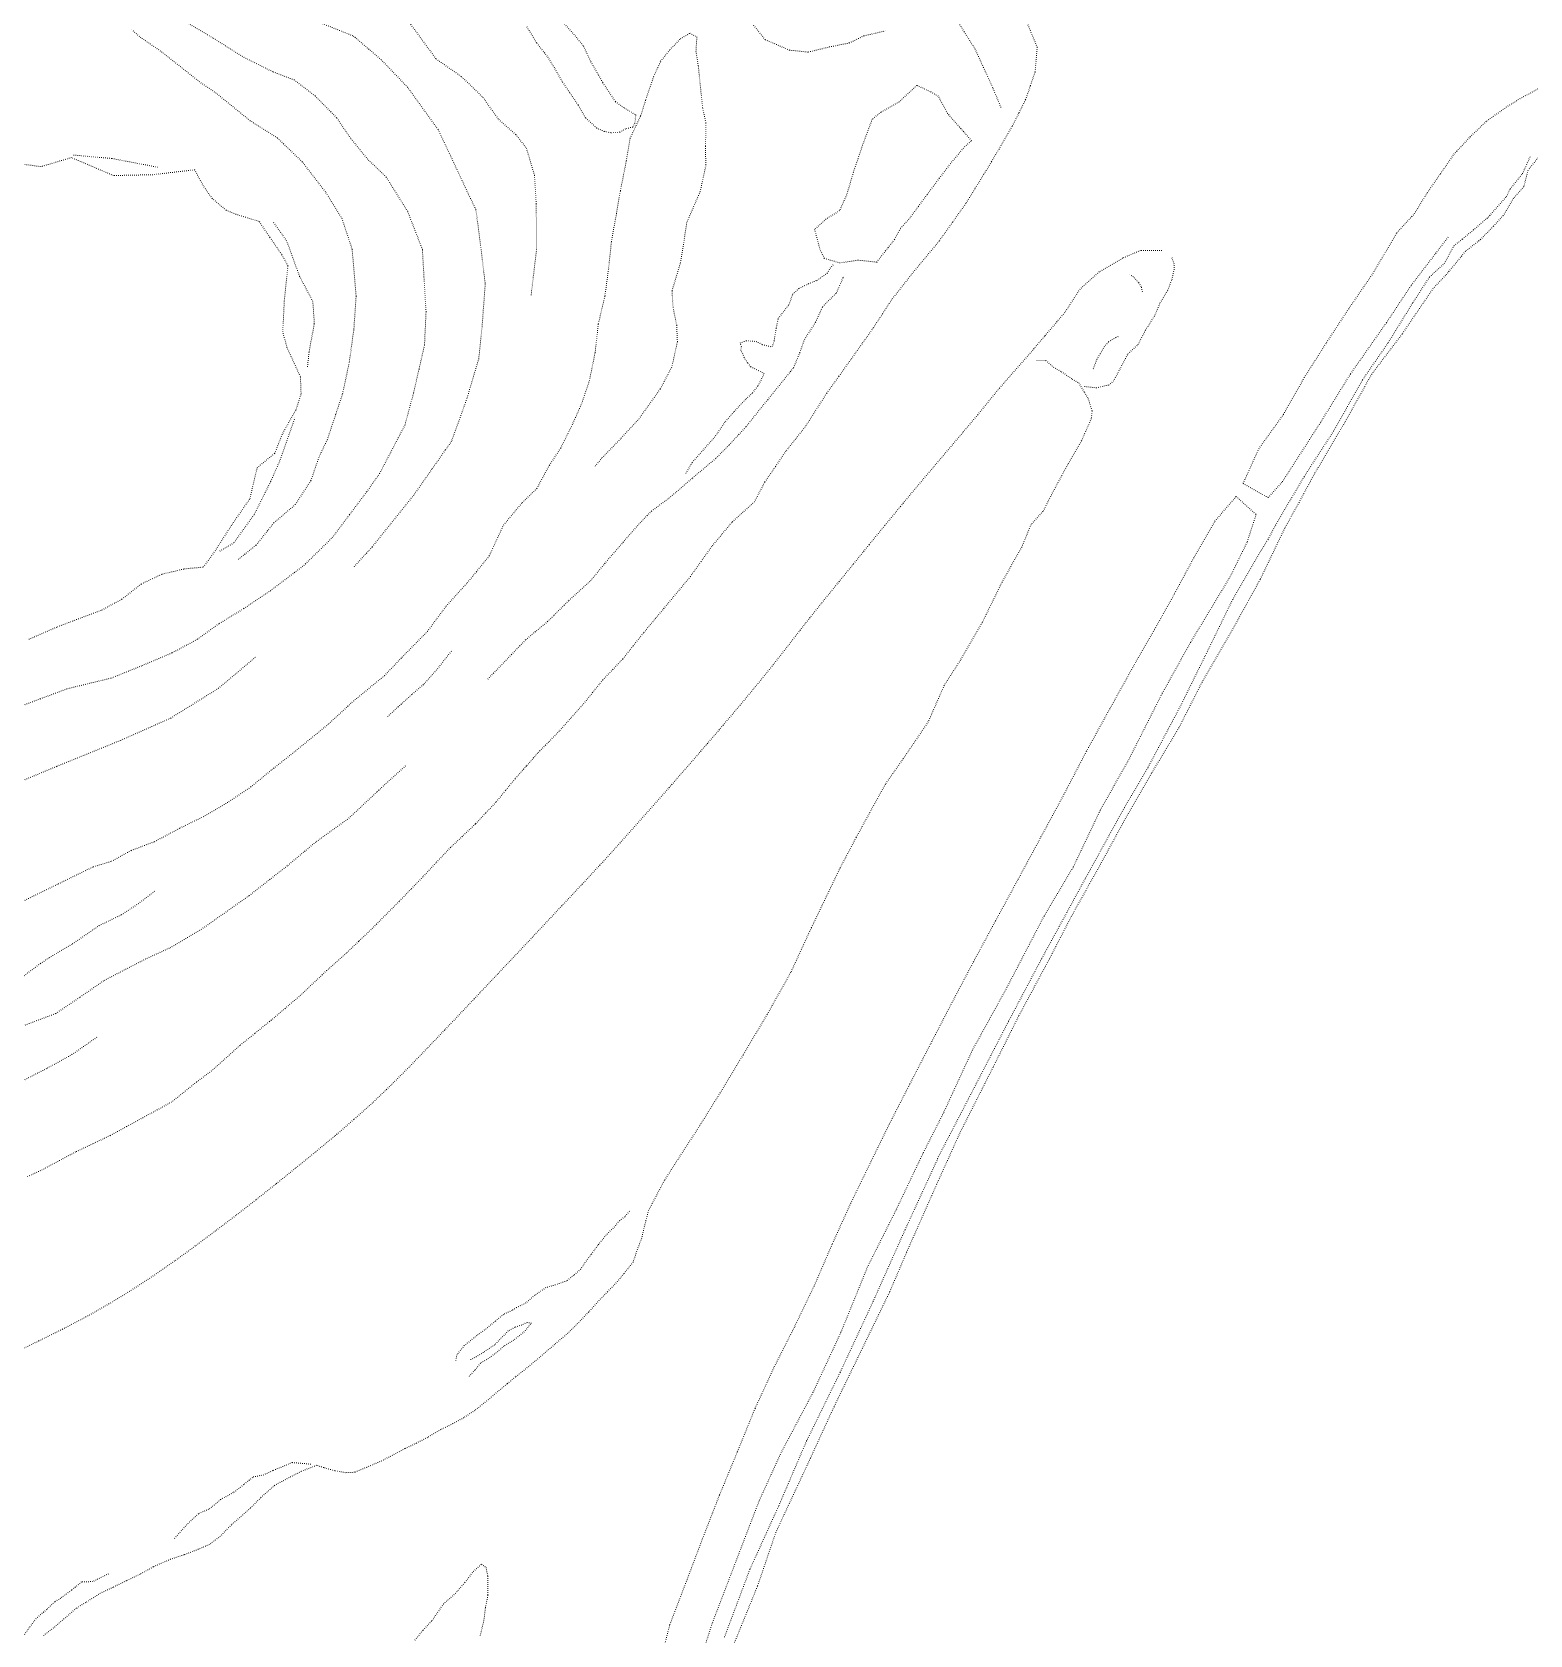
# Model space of a CAD drawing. Extents: x 682410 to 689460, y 7661803 to 7669124.
# Drawn here: x 686323.7 to 686586.2, y 7665543 to 7665823.9 of the extents above; entities that cross this region are included whole.
import ezdxf

# ---------------------------------------------------------------- set-up
doc = ezdxf.new("R2010")
doc.units = 0
doc.header["$MEASUREMENT"] = 0
doc.linetypes.add('DOT', pattern=[0.25, 0, -0.25])
doc.layers.add('02 TOE_Line', color=1, linetype='DOT', lineweight=20)

msp = doc.modelspace()

# ---------------------------------------------------------------- linework, layer by layer
at = {"layer": '02 TOE_Line'}
for points in [[(686330.04, 7665866.16, 4009.74), (686338.44, 7665863.63, 4009.71), (686345.29, 7665861.57, 4009.61), (686350.83, 7665859.28, 4009.83), (686356.28, 7665854.57, 4009.89), (686360.05, 7665850.7, 4009.71), (686364.41, 7665847.67, 4009.62), (686368.92, 7665844.63, 4009.73), (686374.21, 7665840.27, 4009.85), (686378.73, 7665836.62, 4010.1), (686383.86, 7665832.97, 4010.33), (686385.62, 7665830, 4010.5), (686390.07, 7665825.27, 4010.81), (686394.49, 7665819.23, 4011.18), (686398.96, 7665816.12, 4011.02), (686402.7, 7665812.51, 4010.86), (686405.47, 7665808.59, 4010.81), (686408.45, 7665806, 4010.77), (686410.33, 7665803.6, 4010.75), (686411.75, 7665798.81, 4010.71), (686412.05, 7665793.84, 4010.68), (686412.12, 7665785.91, 4010.62), (686411.15, 7665777.77, 4010.87)], [(686369.66, 7665827.45, 4001.62), (686371.36, 7665826.71, 4001.59), (686380.01, 7665823.24, 4001.43), (686384.86, 7665819.11, 4001.27), (686389.48, 7665814.3, 4001.09), (686394.87, 7665806.83, 4001.18), (686397.1, 7665802.1, 4000.97), (686400.21, 7665795.45, 4000.86), (686401.49, 7665792.79, 4001.15), (686402.42, 7665785.59, 4000.96), (686403.11, 7665779.79, 4000.8), (686402.56, 7665772.29, 4000.71), (686401.98, 7665766.69, 4000.65), (686399.91, 7665759.73, 4000.59), (686397.23, 7665752.25, 4000.52), (686396.1, 7665750.65, 4000.55)], [(686493.5, 7665810.72, 4036.97), (686492.07, 7665814.19, 4036.78), (686490.45, 7665817.7, 4036.75), (686488.98, 7665820.95, 4036.5), (686487.06, 7665823.97, 4036.52), (686485.42, 7665826.6, 4036.47)], [(686318.47, 7665704.57, 3990.01), (686325.12, 7665707.06, 3990.07), (686329.93, 7665708.86, 3990.11), (686337.61, 7665710.72, 3990.37), (686342.96, 7665712.89, 3990.58), (686348.24, 7665715.13, 3990.41), (686352.66, 7665717.5, 3990.54), (686356.51, 7665720.28, 3990.52), (686360.78, 7665722.88, 3990.62), (686365.46, 7665726.02, 3990.62), (686371.33, 7665730.45, 3990.5), (686376.31, 7665735.33, 3990.56), (686379.33, 7665739.35, 3990.56), (686382.34, 7665743.36, 3990.56), (686384.6, 7665746.55, 3990.49), (686387.86, 7665752.8, 3990.76), (686389.04, 7665755.06, 3990.8), (686390.55, 7665760.68, 3990.74), (686391.51, 7665764.88, 3990.66), (686392.47, 7665769.08, 3990.58), (686392.74, 7665774.89, 3990.67), (686392.37, 7665781.1, 3990.64), (686392.1, 7665785.83, 3990.64), (686389.52, 7665792.49, 3990.7), (686385.76, 7665798.52, 3990.67), (686382.51, 7665801.65, 3989.87), (686379.53, 7665805.3, 3989.85), (686377.07, 7665808.93, 3989.98), (686373.3, 7665812.74, 3990.08), (686369.64, 7665815.54, 3990.05), (686365.89, 7665816.97, 3990.15), (686360.59, 7665819.63, 3990.28), (686355.4, 7665822.9, 3990.4), (686350.31, 7665825.87, 3990.37)], [(686498.23, 7665825.21, 4034.67), (686499.85, 7665821.29, 4034.88), (686499.49, 7665816.92, 4035.03), (686498.65, 7665814.5, 4035.28), (686497.81, 7665812.08, 4035.53), (686496.65, 7665809.75, 4035.61), (686495.48, 7665807.42, 4035.69), (686493.16, 7665803.42, 4036.1), (686491.84, 7665801.22, 4036.38), (686490.52, 7665799.02, 4036.67), (686488.94, 7665796.46, 4036.8), (686487.35, 7665793.9, 4036.93), (686485.02, 7665790.6, 4037.08), (686482.68, 7665787.31, 4037.23), (686480.43, 7665784.61, 4037.47), (686478.19, 7665781.91, 4037.7), (686476.25, 7665779.45, 4037.83), (686474.32, 7665776.99, 4037.96), (686472.73, 7665774.54, 4038.18), (686471.13, 7665772.09, 4038.4), (686469.16, 7665769.31, 4038.64), (686467.19, 7665766.52, 4038.89), (686465.07, 7665763.57, 4039.16), (686462.96, 7665760.62, 4039.43), (686461.07, 7665757.67, 4039.63), (686459.18, 7665754.72, 4039.82), (686457.49, 7665752.6, 4040.01), (686455.81, 7665750.48, 4040.2), (686453.97, 7665747.77, 4040.44), (686452.12, 7665745.06, 4040.68), (686450.3, 7665741.63, 4041.35), (686448.29, 7665739.79, 4041.62), (686446.29, 7665737.95, 4041.88), (686444.55, 7665735.86, 4042.11), (686442.81, 7665733.77, 4042.33), (686440.94, 7665731.14, 4042.41), (686439.07, 7665728.51, 4042.48), (686437.09, 7665726.13, 4042.71), (686435.12, 7665723.75, 4042.95), (686432.98, 7665721.18, 4043.24), (686430.84, 7665718.62, 4043.54), (686429.03, 7665716.34, 4043.83), (686427.22, 7665714.05, 4044.12), (686425.47, 7665712.22, 4044.33), (686423.72, 7665710.39, 4044.54), (686421.94, 7665708.19, 4044.74), (686420.17, 7665705.99, 4044.95), (686418.13, 7665703.7, 4045.29), (686416.1, 7665701.41, 4045.64), (686414.2, 7665699.48, 4045.97), (686412.3, 7665697.56, 4046.3), (686410.32, 7665695.3, 4046.58), (686408.34, 7665693.05, 4046.86), (686406.66, 7665691, 4047.12), (686404.98, 7665688.95, 4047.39), (686403.18, 7665687.04, 4047.68), (686401.39, 7665685.14, 4047.97), (686399.1, 7665682.97, 4048.32), (686396.81, 7665680.8, 4048.68), (686394.49, 7665678.33, 4048.98), (686392.18, 7665675.87, 4049.29), (686390.11, 7665673.72, 4049.63), (686388.03, 7665671.57, 4049.98), (686385.57, 7665669.1, 4050.29), (686383.11, 7665666.63, 4050.6), (686380.94, 7665664.57, 4050.73), (686378.77, 7665662.51, 4050.86), (686375.33, 7665659.45, 4051.53), (686373.04, 7665657.29, 4051.84), (686370.76, 7665655.14, 4052.15), (686368.04, 7665652.82, 4052.4), (686365.31, 7665650.51, 4052.64), (686362.71, 7665648.41, 4053), (686360.11, 7665646.31, 4053.36), (686357.76, 7665644.19, 4053.69), (686355.41, 7665642.08, 4054.01), (686352.51, 7665639.9, 4054.57), (686350.32, 7665638.15, 4054.85), (686348.14, 7665636.4, 4055.13), (686345.63, 7665635.03, 4055.42), (686343.12, 7665633.66, 4055.72), (686340.25, 7665632.1, 4055.98), (686337.39, 7665630.54, 4056.24), (686334.36, 7665629.1, 4056.57), (686331.33, 7665627.66, 4056.9), (686328.26, 7665626.03, 4057.28), (686325.19, 7665624.39, 4057.65), (686322.79, 7665623.3, 4057.96)], [(686359.85, 7665731.52, 3980.25), (686362.96, 7665734.01, 3980.25), (686366.06, 7665737.9, 3980.24), (686369.82, 7665741.11, 3980.24), (686372.55, 7665745.32, 3980.23), (686374.04, 7665749.58, 3980.23), (686375.42, 7665752.47, 3980.23), (686376.93, 7665756.98, 3980.23), (686378.11, 7665760.52, 3980.23), (686379.29, 7665766.08, 3980.07), (686380.09, 7665771.88, 3980.14), (686380.49, 7665777.66, 3980.02), (686380.07, 7665782.58, 3980.04), (686379.78, 7665785.89, 3980.25), (686378.02, 7665791.22, 3980.3), (686375.1, 7665795.93, 3980.14), (686371.07, 7665801.16, 3980.18), (686366.68, 7665805.38, 3979.97), (686361.92, 7665808.39, 3979.81), (686355.95, 7665813.23, 3979.66), (686353.05, 7665815.21, 3979.66), (686349.74, 7665817.83, 3979.65), (686346.21, 7665820.61, 3979.64), (686342.78, 7665822.95, 3979.64), (686341.19, 7665824.34, 3980.28)], [(686401.56, 7665729.35, 4021.2), (686403.81, 7665732.11, 4021.15), (686406.31, 7665737.52, 4021.06), (686409.59, 7665741.45, 4021.13), (686412.15, 7665743.93, 4021.18), (686414.36, 7665748.02, 4021.24), (686416.34, 7665751.03, 4021.26), (686418.49, 7665755.36, 4021.27), (686420.03, 7665758.87, 4021.28), (686421.36, 7665762.79, 4021.29), (686422.38, 7665767.77, 4021.3), (686422.93, 7665772.78, 4021.32), (686424.1, 7665777.74, 4021.34), (686424.74, 7665782.53, 4022.11), (686425.23, 7665787.21, 4022.5), (686426.12, 7665792.17, 4022.91), (686426.8, 7665796.1, 4023.28), (686427.84, 7665801.36, 4024.01), (686428.5, 7665805.31, 4024.27), (686430.35, 7665809.23, 4024.95), (686431.24, 7665812.05, 4025.33), (686432.62, 7665816.1, 4025.95), (686433.85, 7665818.82, 4026.74), (686435.47, 7665820.84, 4028.47), (686437.32, 7665822.74, 4030.42), (686438.97, 7665823.72, 4031.99), (686440.2, 7665823.08, 4032.91), (686440.05, 7665820.54, 4032.25), (686440.46, 7665818.02, 4032.22), (686440.77, 7665814.92, 4031.95), (686441.23, 7665810.55, 4031.86), (686441.8, 7665807.99, 4031.75), (686441.72, 7665803.92, 4031.9), (686441.77, 7665800.51, 4031.73), (686440.79, 7665795.98, 4031.34), (686438.43, 7665790.54, 4031.07), (686437.76, 7665786.03, 4030.95), (686437.29, 7665783.36, 4031.05), (686435.85, 7665778.59, 4030.92), (686436.03, 7665775.74, 4030.94), (686436.67, 7665772.54, 4030.94), (686436.79, 7665769.62, 4031.11), (686435.81, 7665765.2, 4031), (686433.77, 7665761.36, 4031), (686430.09, 7665756.19, 4030.95), (686426.82, 7665752.63, 4030.89), (686423.57, 7665749.29, 4030.89), (686422.23, 7665747.68, 4030.95)], [(686416.98, 7665825.37, 4025.76), (686419.09, 7665823.02, 4025.7), (686420.33, 7665821.48, 4025.56), (686421.63, 7665818.73, 4025.6), (686422.95, 7665816.41, 4025.19), (686423.73, 7665815.04, 4025.21), (686425.94, 7665811.73, 4025.28), (686427.47, 7665810.63, 4024.96), (686429.49, 7665809.44, 4024.69), (686429.35, 7665807.99, 4024.59), (686428.97, 7665807.29, 4024.46), (686427.7, 7665806.97, 4024.38), (686426.67, 7665806.38, 4024.22), (686425.14, 7665806.29, 4024.18), (686423.98, 7665806.51, 4024.13), (686422.64, 7665807.12, 4024.17), (686420.66, 7665808.91, 4024.31), (686419.39, 7665811.16, 4024.5), (686417.91, 7665813.35, 4024.68), (686416.59, 7665815.29, 4024.72), (686415.23, 7665817.68, 4024.92), (686413.97, 7665819.72, 4025.1), (686412.09, 7665822.06, 4025.15), (686410.39, 7665824.92, 4025.36)], [(686450.15, 7665825.12, 4032.65), (686452.18, 7665822.59, 4032.65), (686456.45, 7665820.77, 4032.74), (686459.72, 7665820.42, 4032.79), (686463.4, 7665821.32, 4032.89), (686466.91, 7665822.02, 4032.77), (686469.49, 7665823.27, 4032.88), (686473.27, 7665824.15, 4033.01)], [(686478.76, 7665814.6, 4038.6), (686475.65, 7665811.69, 4038.45), (686472.47, 7665809.9, 4038.56), (686470.95, 7665808.68, 4038.59), (686469.26, 7665804.15, 4038.4), (686468.45, 7665801.75, 4038.39), (686467.64, 7665799.36, 4038.39), (686466.48, 7665795.43, 4038.62), (686465.23, 7665792.64, 4038.72), (686462.83, 7665791.14, 4039.02), (686460.85, 7665789.33, 4039.17), (686461.74, 7665785.96, 4039.27), (686462.53, 7665784.28, 4039.45), (686465.25, 7665783.47, 4039.03), (686468.44, 7665783.96, 4038.86), (686471.72, 7665783.61, 4038.73), (686473.27, 7665785.58, 4038.45), (686474.83, 7665787.56, 4038.16), (686475.89, 7665789.52, 4038.27), (686477.52, 7665791.33, 4038.07), (686479.04, 7665793.39, 4038.03), (686480.55, 7665795.44, 4037.99), (686482.7, 7665798.3, 4037.85), (686484.63, 7665800.85, 4037.83), (686487.12, 7665803.83, 4037.54), (686488.36, 7665804.9, 4037.68), (686486.25, 7665807.29, 4037.83), (686484.14, 7665809.68, 4037.97), (686482.5, 7665812.72, 4038.3), (686481.11, 7665813.5, 4038.48), (686478.76, 7665814.6, 4038.6)], [(686571.88, 7665788, 4034.55), (686565.37, 7665779.5, 4034.22), (686561.06, 7665773, 4033.9), (686554.75, 7665764, 4032.99), (686549.5, 7665755.5, 4032.15), (686542.75, 7665745, 4031.38), (686540.32, 7665742.34, 4032.1), (686535.94, 7665744.82, 4033.17), (686538.69, 7665750.89, 4033.54), (686543, 7665756.91, 4033.96), (686546.66, 7665763.38, 4034.44), (686550.56, 7665769.5, 4034.88), (686554.53, 7665775.56, 4035.27), (686558.69, 7665781.62, 4035.73), (686562.88, 7665788.74, 4036.16), (686565.95, 7665792.08, 4036.32), (686568.21, 7665795.77, 4036.83), (686570.54, 7665799.11, 4037.08), (686572.89, 7665802.52, 4037.38), (686575.71, 7665805.54, 4037.57), (686578.63, 7665808.33, 4037.79), (686582.04, 7665810.75, 4037.99), (686584.44, 7665812.24, 4038.12), (686588.14, 7665814.25, 4038.53)], [(686589.42, 7665804.1, 4037.89), (686585.89, 7665799.73, 4037.15), (686585.14, 7665796.85, 4036.3), (686583.35, 7665794.81, 4036.08), (686581.55, 7665791.79, 4035.47), (686579.8, 7665789.88, 4035.01), (686577.57, 7665787.59, 4034.48), (686574.91, 7665785.52, 4033.99), (686573.16, 7665783.35, 4033.48), (686571.41, 7665781.28, 4032.99), (686569.25, 7665779, 4032.44), (686563.81, 7665771, 4031.66), (686558.5, 7665764, 4030.77), (686553.75, 7665755.5, 4030.07), (686548.44, 7665746.5, 4029.92), (686545.75, 7665741.5, 4029.16)], [(686323.12, 7665717.5, 3981.34), (686328.12, 7665719.68, 3981.01), (686330.79, 7665720.7, 3980.62), (686335.94, 7665722.64, 3980.08), (686339.43, 7665724.54, 3979.57), (686342.85, 7665727.21, 3979.02), (686346.44, 7665728.91, 3978.56), (686350.41, 7665729.85, 3978.29), (686353.7, 7665730.16, 3978.02), (686355.57, 7665732.69, 3977.35), (686358.75, 7665737.65, 3976.55), (686361.88, 7665742.17, 3975.96), (686363.12, 7665747.57, 3975.25), (686366.21, 7665750.09, 3974.77), (686367.62, 7665753.63, 3974.58), (686369.92, 7665757.66, 3974.12), (686370.84, 7665760.5, 3974.15), (686370.72, 7665763.54, 3973.71), (686368.35, 7665768.68, 3973.22), (686367.63, 7665771.37, 3973.1), (686367.9, 7665776.9, 3972.68), (686368.54, 7665782.98, 3972.68), (686367.41, 7665784.97, 3972.66), (686365.36, 7665787.99, 3972.7), (686363.47, 7665790.75, 3972.78), (686359.41, 7665792, 3973.42), (686357.71, 7665792.71, 3973.19), (686355.28, 7665794.75, 3973.38), (686353.7, 7665796.96, 3972.88), (686352.18, 7665799.8, 3973.36), (686344.83, 7665798.93, 3973.3), (686337.94, 7665798.79, 3973.52), (686330.59, 7665801.94, 3973.56), (686325.27, 7665800.35, 3973.48), (686321.11, 7665800.9, 3974.35)], [(686345.69, 7665800.25, 3973.36), (686337.67, 7665801.78, 3973.64), (686330.76, 7665802.39, 3973.6)], [(686540.31, 7665735, 4028.89), (686541.62, 7665737.5, 4029.04), (686546.62, 7665746, 4029.49), (686551.81, 7665754, 4030.1), (686556.88, 7665763, 4030.62), (686561.38, 7665769.5, 4031.53), (686565.69, 7665776.5, 4032.09), (686568.62, 7665781, 4033.1), (686571.2, 7665783.35, 4033.65), (686572.9, 7665786.48, 4034.31), (686574.38, 7665787.65, 4034.71), (686576.29, 7665789.24, 4035.03), (686578.92, 7665791.49, 4034.93), (686582.06, 7665795.06, 4035.69), (686582.76, 7665796.43, 4036.11), (686584.89, 7665799.09, 4036.93), (686586.31, 7665802.22, 4037.3)], [(686371.96, 7665765.27, 3973.65), (686372.24, 7665767.86, 3973.5), (686373.16, 7665772.88, 3972.74), (686372.9, 7665776.72, 3972.48), (686370.58, 7665781.11, 3972.68), (686368.31, 7665787.34, 3972.61), (686365.88, 7665790.74, 3972.79)], [(686521.69, 7665785.65, 4034.94), (686517.95, 7665785.65, 4035.05), (686514.86, 7665784.33, 4035.3), (686510.74, 7665781.9, 4035.67), (686507.36, 7665778.88, 4036.03), (686504.69, 7665774.78, 4036.5), (686501.12, 7665770.59, 4036.99), (686497.47, 7665766.32, 4037.41), (686493.23, 7665761.54, 4037.87), (686489.44, 7665756.87, 4038.32), (686486.8, 7665753.73, 4038.63), (686484.09, 7665750.54, 4038.95), (686481.37, 7665747.33, 4039.3), (686478.63, 7665744.09, 4039.64), (686475.89, 7665740.79, 4039.98), (686473.14, 7665737.45, 4040.33), (686470.38, 7665734.08, 4040.69), (686467.62, 7665730.66, 4041.08), (686464.81, 7665727.23, 4041.42), (686462, 7665723.77, 4041.81), (686459.2, 7665720.26, 4042.17), (686456.42, 7665716.68, 4042.52), (686453.6, 7665713.07, 4042.93), (686450.72, 7665709.51, 4043.36), (686447.79, 7665705.98, 4043.79), (686444.83, 7665702.48, 4044.2), (686441.85, 7665698.99, 4044.61), (686438.85, 7665695.54, 4045.05), (686435.85, 7665692.1, 4045.48), (686432.83, 7665688.68, 4045.89), (686429.8, 7665685.25, 4046.29), (686426.76, 7665681.86, 4046.69), (686423.71, 7665678.47, 4047.09), (686420.62, 7665675.14, 4047.49), (686417.53, 7665671.85, 4047.9), (686414.45, 7665668.57, 4048.35), (686411.4, 7665665.31, 4048.8), (686408.32, 7665662.05, 4049.24), (686405.25, 7665658.8, 4049.69), (686402.17, 7665655.54, 4050.1), (686399.1, 7665652.28, 4050.56), (686396.01, 7665649.03, 4050.97), (686392.91, 7665645.79, 4051.38), (686389.77, 7665642.54, 4051.82), (686386.6, 7665639.36, 4052.3), (686383.36, 7665636.27, 4052.81), (686380.06, 7665633.32, 4053.27), (686376.71, 7665630.42, 4053.69), (686373.28, 7665627.58, 4054.06), (686369.84, 7665624.79, 4054.46), (686366.38, 7665622, 4054.9), (686362.91, 7665619.25, 4055.37), (686359.4, 7665616.52, 4055.79), (686355.86, 7665613.84, 4056.2), (686352.29, 7665611.17, 4056.58), (686348.66, 7665608.54, 4056.93), (686344.94, 7665605.94, 4057.29), (686341.1, 7665603.42, 4057.7), (686337.16, 7665601.01, 4058.13), (686333.13, 7665598.74, 4058.59), (686329.03, 7665596.59, 4059.06), (686324.87, 7665594.54, 4059.5), (686320.71, 7665592.49, 4059.98)], [(686508.17, 7665761.82, 4034.32), (686510.19, 7665761.58, 4034.29), (686512.38, 7665762.07, 4033.87), (686513.2, 7665762.72, 4033.84), (686514.32, 7665764.83, 4033.98), (686515.75, 7665767.51, 4034.07), (686517.49, 7665769.12, 4034.09), (686518.85, 7665771.7, 4034.32), (686520.5, 7665774.32, 4034.28), (686521.38, 7665776.46, 4034.56), (686522.74, 7665778.69, 4034.58), (686523.46, 7665780.55, 4034.73), (686523.85, 7665782.29, 4034.68), (686523.86, 7665783.3, 4034.81), (686523.4, 7665784.52, 4034.78)], [(686438.27, 7665746.59, 4040.72), (686439.4, 7665748.5, 4040.42), (686441.42, 7665750.81, 4040.5), (686443.28, 7665752.89, 4040.33), (686445.22, 7665755.69, 4040.03), (686446.73, 7665757.42, 4040.02), (686448.83, 7665759.64, 4040.04), (686449.97, 7665760.69, 4039.9), (686450.91, 7665761.93, 4040.02), (686451.56, 7665763.16, 4039.91), (686452, 7665764.12, 4040.1), (686450.69, 7665764.76, 4039.99), (686449.63, 7665765.28, 4040.15), (686449.09, 7665765.99, 4040.59), (686448.47, 7665766.89, 4041.05), (686448.24, 7665767.53, 4041.02), (686447.91, 7665768.16, 4040.63), (686448, 7665768.79, 4040.33), (686447.78, 7665769.43, 4040.24), (686448.88, 7665769.84, 4040.25), (686450.61, 7665769.71, 4040.28), (686451.69, 7665769.14, 4040.47), (686453.38, 7665768.74, 4040.52), (686453.77, 7665769.87, 4040.04), (686454.13, 7665772.16, 4039.8), (686454.47, 7665773.75, 4039.7), (686456.32, 7665776.11, 4040.3), (686456.99, 7665777.98, 4039.8), (686458.09, 7665778.98, 4039.78), (686459.75, 7665779.81, 4039.85), (686461.26, 7665780.42, 4040.07), (686463.05, 7665781.66, 4039.99), (686463.57, 7665782.55, 4039.52), (686464.23, 7665783.29, 4039.28)], [(686518.29, 7665778.43, 4035.89), (686518.1, 7665779.34, 4035.94), (686517.62, 7665780.04, 4035.99), (686516.72, 7665781.05, 4036.11), (686516.08, 7665781.41, 4036.1)], [(686415.17, 7665721.73, 4040.26), (686417.76, 7665724.28, 4040.3), (686421.59, 7665727.79, 4040.26), (686424.51, 7665731.32, 4040.23), (686427.03, 7665734.22, 4040.2), (686430, 7665737.66, 4040.18), (686432.25, 7665739.98, 4040.13), (686435.32, 7665742.23, 4040.09), (686439.42, 7665745.75, 4040.07), (686443.55, 7665749.24, 4040.01), (686445.87, 7665751.57, 4039.98), (686448.84, 7665754.79, 4039.95), (686452.62, 7665759.5, 4039.6), (686457.15, 7665765.09, 4039.65), (686458.23, 7665767.72, 4039.53), (686459.05, 7665770.04, 4039.42), (686461.01, 7665773.07, 4039.2), (686462.25, 7665775.82, 4039.01), (686464.65, 7665778.19, 4038.86), (686465.86, 7665780.92, 4038.73), (686465.8, 7665780.99, 4038.73)], [(686509.66, 7665764.89, 4035.38), (686510.33, 7665766.57, 4035.63), (686510.9, 7665767.54, 4035.62), (686511.59, 7665768.75, 4035.7), (686512.35, 7665769.62, 4035.69), (686513.65, 7665770.42, 4035.41), (686514.23, 7665770.63, 4035.23)], [(686499.77, 7665766.35, 4036.38), (686501.37, 7665766.35, 4036.05), (686502.71, 7665765.2, 4035.78), (686504.09, 7665764.41, 4035.37), (686506.01, 7665763.11, 4034.68), (686507.14, 7665762.43, 4034.58), (686508.14, 7665760.79, 4034.22), (686508.81, 7665759.67, 4033.96), (686509.5, 7665757.45, 4033.57), (686509.34, 7665756.2, 4033.36), (686507.62, 7665752.29, 4033.02), (686505.2, 7665748.12, 4032.69), (686502.7, 7665743.5, 4032.39), (686500.87, 7665739.91, 4032.25), (686498.78, 7665737.61, 4031.54), (686497.14, 7665733.67, 4031.38), (686493.7, 7665727.54, 4031.01), (686490.22, 7665720.44, 4030.59), (686486.4, 7665713.85, 4030.26), (686483.55, 7665709.43, 4030.05), (686480.76, 7665703.04, 4029.49), (686476.39, 7665696.6, 4029), (686473.24, 7665692.11, 4028.47), (686468.13, 7665682.78, 4027.95), (686465.32, 7665677.45, 4027.57), (686460.28, 7665666.96, 4026.99), (686456.69, 7665659.16, 4026.7), (686452.53, 7665651.76, 4026.06), (686448.3, 7665644.64, 4025.57), (686444.3, 7665638.02, 4025.09), (686440.71, 7665632.26, 4024.73), (686437.09, 7665626.67, 4024.25), (686434.52, 7665622.67, 4024.01), (686431.74, 7665617.41, 4023.68), (686431.26, 7665615.62, 4024.37), (686430.54, 7665612.57, 4024.15), (686429.79, 7665610.6, 4024.13), (686429.03, 7665608.33, 4024.08), (686427.42, 7665606.32, 4024.02), (686426.08, 7665604.73, 4023.75), (686424.56, 7665603.16, 4023.71), (686422.83, 7665601.39, 4023.54), (686421.25, 7665599.61, 4023.49), (686419.06, 7665597.33, 4023.25), (686417.6, 7665595.9, 4023.23), (686415.28, 7665593.92, 4023.08), (686413.15, 7665592.09, 4022.96), (686410.76, 7665590.07, 4022.76), (686408.41, 7665588.22, 4022.66), (686406.93, 7665586.99, 4022.48), (686405.03, 7665585.41, 4022.28), (686403.4, 7665584.04, 4022.28), (686401.31, 7665582.36, 4022.1), (686399.35, 7665581.07, 4022.1), (686397.45, 7665580.03, 4022.21), (686395.33, 7665578.99, 4022.3), (686393, 7665577.62, 4022.36), (686391.06, 7665576.62, 4022.45), (686389.04, 7665575.65, 4022.54), (686384.99, 7665573.52, 4022.47), (686382.34, 7665572.4, 4022.66), (686380.21, 7665571.51, 4022.95), (686378.62, 7665571.44, 4023.03), (686376.71, 7665571.77, 4023.1), (686374.81, 7665572.33, 4022.9), (686373.56, 7665572.73, 4022.68), (686370.9, 7665571.69, 4022.81), (686368.73, 7665570.57, 4023.28), (686366.2, 7665569.22, 4023.36), (686363.78, 7665567.07, 4023.87), (686361.95, 7665565.22, 4024.29), (686360.1, 7665563.6, 4024.61), (686358.64, 7665562.32, 4024.87), (686356.7, 7665560.31, 4025.15), (686354.76, 7665558.85, 4025.32), (686352.81, 7665558.01, 4025.74), (686350.33, 7665557.05, 4025.83), (686347.97, 7665556.27, 4026.11), (686344.93, 7665554.95, 4026.47), (686342.62, 7665553.64, 4026.84), (686340.23, 7665552.51, 4027.24), (686337.9, 7665551.37, 4027.32), (686335.67, 7665550.31, 4027.55), (686333.09, 7665548.68, 4027.99), (686331.45, 7665547.68, 4028.14), (686329.28, 7665545.8, 4028.35), (686327.45, 7665544.25, 4028.76), (686325.66, 7665542.88, 4028.98)], [(686356.59, 7665732.94, 3977.28), (686359.07, 7665734.44, 3976.97), (686362.65, 7665739.42, 3976.07), (686365.52, 7665745.18, 3975.4), (686367.2, 7665749, 3974.75), (686368.48, 7665752.66, 3974.5), (686369.75, 7665756.33, 3974.25)], [(686396.1, 7665750.65, 4000.55), (686393.78, 7665747.34, 4000.61), (686390.6, 7665742.79, 4000.7), (686383.28, 7665733.67, 4000.82), (686379.98, 7665730.05, 4000.58)], [(686431.25, 7665528.63, 4019.97), (686435.46, 7665544.78, 4020.75), (686438.5, 7665552.74, 4021.15), (686441.22, 7665559.92, 4021.6), (686444.18, 7665567.54, 4022.02), (686447.33, 7665575.15, 4022.43), (686450.42, 7665582.74, 4022.89), (686453.78, 7665590, 4023.25), (686457.37, 7665597.1, 4023.6), (686460.83, 7665604.32, 4024.01), (686463.96, 7665611.58, 4024.52), (686467.17, 7665618.65, 4024.98), (686470.52, 7665625.55, 4025.4), (686473.93, 7665632.53, 4025.82), (686477.54, 7665639.57, 4026.29), (686481.2, 7665646.65, 4026.74), (686484.9, 7665653.8, 4027.26), (686488.68, 7665660.96, 4027.76), (686492.55, 7665668.16, 4028.19), (686496.52, 7665675.46, 4028.62), (686500.52, 7665682.87, 4029.08), (686504.54, 7665690.31, 4029.52), (686508.48, 7665697.88, 4030.02), (686512.65, 7665705.45, 4030.62), (686516.88, 7665713.06, 4031.15), (686520.43, 7665719.23, 4031.52), (686523.94, 7665725.54, 4031.95), (686527.37, 7665731.91, 4032.38), (686530.98, 7665738.2, 4032.75), (686534.72, 7665742.54, 4033.17), (686538.22, 7665739.36, 4030.97), (686536.63, 7665734.5, 4030.55), (686533.69, 7665728.5, 4030.45), (686526.75, 7665717, 4029.7), (686521.75, 7665708, 4029.17), (686515.94, 7665696.5, 4028.82), (686510.88, 7665687.5, 4028), (686506.13, 7665677.5, 4027.45), (686501.06, 7665669, 4027.2), (686494.56, 7665656.5, 4026.45), (686488.5, 7665645.5, 4026.11), (686483.44, 7665634.5, 4025.33), (686479.88, 7665627.5, 4025.21), (686475.13, 7665617.5, 4024.66), (686470.12, 7665607.5, 4024.16), (686465.44, 7665596, 4023.44), (686460.56, 7665585.5, 4023.05), (686455, 7665575, 4022.42), (686451.12, 7665566.5, 4022.13), (686442.88, 7665545, 4020.84), (686438.88, 7665532.5, 4019.91)], [(686545.75, 7665741.5, 4029.16), (686543.25, 7665737, 4028.91), (686538.94, 7665728, 4028.32), (686533.69, 7665718.5, 4027.76), (686528.75, 7665710, 4027.23), (686524.69, 7665702, 4027.13), (686519.88, 7665694, 4026.64), (686515, 7665685.5, 4026.33), (686510.63, 7665677.5, 4025.97), (686505.88, 7665669, 4025.44), (686502, 7665661.5, 4025.03), (686496.63, 7665651.5, 4024.66), (686492.12, 7665642.5, 4024.13), (686486.31, 7665631, 4023.86), (686482.25, 7665622, 4023.3), (686476.94, 7665610, 4022.2), (686473.94, 7665603, 4021.21), (686464.25, 7665583, 4021.11), (686460.12, 7665574, 4020.51), (686454.06, 7665561, 4019.92), (686450.81, 7665551.5, 4019.09), (686446.13, 7665540, 4018.72)], [(686540.31, 7665735, 4028.89), (686539.06, 7665733, 4028.82), (686534.12, 7665724.5, 4028.32), (686529.25, 7665714.5, 4027.59), (686525.06, 7665706, 4027.15), (686519.25, 7665695, 4026.66), (686515.13, 7665688, 4026.14), (686508.25, 7665675.5, 4025.7), (686500.62, 7665661.5, 4024.84), (686494.81, 7665650.5, 4024.5), (686487.56, 7665636.5, 4023.84), (686482.38, 7665626.5, 4023.59), (686482.44, 7665626.5, 4023.55), (686476.69, 7665614, 4022.72), (686471.12, 7665601.5, 4021.4), (686465.31, 7665589, 4021.24), (686459.44, 7665577, 4020.21), (686454.5, 7665565.5, 4019.8), (686449.5, 7665554.5, 4019.19), (686445, 7665542.5, 4018.43)], [(686320.51, 7665670.83, 4020.53), (686328.28, 7665674.63, 4021.2), (686334.4, 7665677.62, 4021.16), (686337.61, 7665678.59, 4021.12), (686341.06, 7665680.49, 4021.12), (686345.14, 7665682.03, 4021.12), (686349.6, 7665684.41, 4021.12), (686353.68, 7665686.4, 4021.12), (686358.17, 7665689.03, 4021.12), (686362.02, 7665691.62, 4021.12), (686365.74, 7665694.67, 4021.13), (686369.58, 7665697.7, 4021.13), (686375.66, 7665702.66, 4021.13), (686379.73, 7665706.43, 4021.13), (686385.44, 7665711.13, 4021.13), (686388.53, 7665714.36, 4021.15), (686392.99, 7665718.9, 4021.19), (686396.25, 7665723.31, 4021.22), (686399.97, 7665727.4, 4021.24), (686401.56, 7665729.35, 4021.2)], [(686403.56, 7665710.52, 4040.72), (686410.22, 7665717.44, 4040.32), (686414.03, 7665720.6, 4040.25), (686415.17, 7665721.73, 4040.26)], [(686362.83, 7665714.36, 4000.73), (686356.39, 7665708.93, 4000.86), (686347.94, 7665703.67, 4000.71), (686339.16, 7665699.77, 4000.6), (686327.98, 7665695.22, 4000.48), (686319.93, 7665691.86, 4000.28), (686310.89, 7665688.93, 4000.14), (686300.96, 7665685.57, 4000.15), (686291.81, 7665683.87, 4000.25), (686286.43, 7665683.7, 4000.14), (686276.28, 7665682.23, 4000.12), (686266.42, 7665681.58, 4000.26), (686258.65, 7665682.54, 4000.21)], [(686386, 7665703.99, 4030.29), (686390.33, 7665707.9, 4030.37), (686392.43, 7665709.7, 4030.92), (686394.53, 7665712.05, 4030.4), (686397.32, 7665715.62, 4030.41)], [(686320.83, 7665649.28, 4040.75), (686327.86, 7665651.92, 4040.61), (686332.12, 7665654.8, 4040.52), (686336.36, 7665657.73, 4040.43), (686343.51, 7665661.43, 4040.49), (686347.88, 7665663.44, 4040.52), (686353.33, 7665666.65, 4040.56), (686361.73, 7665672.57, 4040.63), (686368.5, 7665677.87, 4040.98), (686373.52, 7665682.06, 4041.25), (686379.19, 7665686.13, 4041.53), (686384.17, 7665690.79, 4041.8), (686389.32, 7665695.5, 4042.11)], [(686322, 7665658.34, 4030.79), (686325.14, 7665660.67, 4030.79), (686326.69, 7665661.7, 4030.79), (686330.78, 7665664.12, 4030.8), (686335.44, 7665667.32, 4030.76), (686339.34, 7665669.22, 4030.71), (686342.3, 7665671.16, 4030.67), (686345.18, 7665673.35, 4030.55)], [(686321.47, 7665639.84, 4050.33), (686326.34, 7665642.33, 4050.32), (686330.66, 7665644.71, 4050.23), (686335.26, 7665647.9, 4050.29)], [(686428.39, 7665617.27, 4025.95), (686427.6, 7665616.29, 4025.76), (686426.64, 7665615.62, 4025.71), (686425.78, 7665614.55, 4025.42), (686424.31, 7665613.1, 4025.33), (686422.81, 7665611.23, 4025.37), (686421.7, 7665609.71, 4025.23), (686420.64, 7665608.32, 4025.04), (686419.85, 7665607.11, 4024.89), (686418.66, 7665606.08, 4024.79), (686417.44, 7665605.08, 4024.97), (686415.41, 7665604.37, 4025.61), (686413.74, 7665603.88, 4026.05), (686411.8, 7665602.53, 4026.44), (686410.24, 7665601.19, 4026.38), (686408.6, 7665600.36, 4026.36), (686407.81, 7665599.9, 4026), (686406.33, 7665599.19, 4025.66), (686404.89, 7665598, 4025.62), (686403.27, 7665596.66, 4025.64), (686401.66, 7665595.49, 4025.69), (686399.45, 7665593.73, 4025.48), (686398.18, 7665592.15, 4024.79), (686397.88, 7665590.79, 4024.11)], [(686400.31, 7665588.31, 4024.81), (686401.34, 7665589.44, 4024.81), (686402.35, 7665590.71, 4024.97), (686403.3, 7665591.2, 4025.14), (686404.7, 7665592.19, 4025.29), (686406.52, 7665593.7, 4025.08), (686408.25, 7665594.79, 4025.29), (686409.87, 7665596.06, 4025.36), (686411.21, 7665597.65, 4025.65), (686410.45, 7665597.76, 4025.69), (686409.49, 7665597.32, 4025.34), (686408.32, 7665596.92, 4025.03), (686407.15, 7665596.3, 4024.66), (686404.78, 7665593.87, 4025.22), (686402.79, 7665592.53, 4025.19), (686401.57, 7665591.77, 4024.95), (686400.35, 7665591.16, 4024.53)], [(686348.65, 7665559.91, 4026.64), (686350.73, 7665562.26, 4026.16), (686352.93, 7665564.31, 4025.69), (686354.79, 7665565.08, 4025.86), (686356.72, 7665566.73, 4025.46), (686359.05, 7665568, 4024.98), (686360.89, 7665569.43, 4024.61), (686362.45, 7665570.71, 4024.59), (686364.2, 7665571.03, 4024.74), (686365.97, 7665571.84, 4024.34), (686369.3, 7665573.21, 4023.45), (686372.63, 7665572.92, 4022.01)], [(686337.1, 7665553.72, 4028.08), (686334.31, 7665552.36, 4027.63), (686332.37, 7665552.29, 4027.89), (686330.6, 7665550.84, 4027.8), (686328.71, 7665549.46, 4027.95), (686327.67, 7665548.82, 4028.13), (686326.27, 7665547.48, 4028.43), (686324.41, 7665545.89, 4028.76), (686323.2, 7665544.29, 4028.72), (686322.07, 7665542.63, 4029.22), (686321.43, 7665541.93, 4029.49), (686320.68, 7665540.95, 4030.1), (686318.95, 7665539.52, 4029.97), (686317.76, 7665538.12, 4030.32), (686316.25, 7665536.82, 4030.44), (686314.72, 7665535.5, 4030.84), (686313.27, 7665534.49, 4031.3), (686311.57, 7665533.78, 4031.9), (686310.28, 7665532.65, 4031.95), (686309.1, 7665531.01, 4032.56), (686307.28, 7665528.42, 4032.3), (686306.88, 7665527.3, 4032.89)], [(686390.79, 7665542.08, 4023.18), (686392.21, 7665543.83, 4022.87), (686393.77, 7665545.49, 4022.76), (686395.78, 7665548.42, 4022.23), (686397.87, 7665550.27, 4022.16), (686399.56, 7665552.18, 4021.83), (686401.02, 7665554.13, 4021.67), (686402.48, 7665555.39, 4021.68), (686403.27, 7665554.81, 4021.34), (686403.56, 7665553.29, 4021.02), (686403.58, 7665549.96, 4020.9), (686403.14, 7665547.73, 4020.81), (686402.89, 7665545.62, 4020.73), (686402.23, 7665542.87, 4020.62)]]:
    msp.add_polyline3d(points, dxfattribs=at)

doc.saveas('drawing.dxf')
